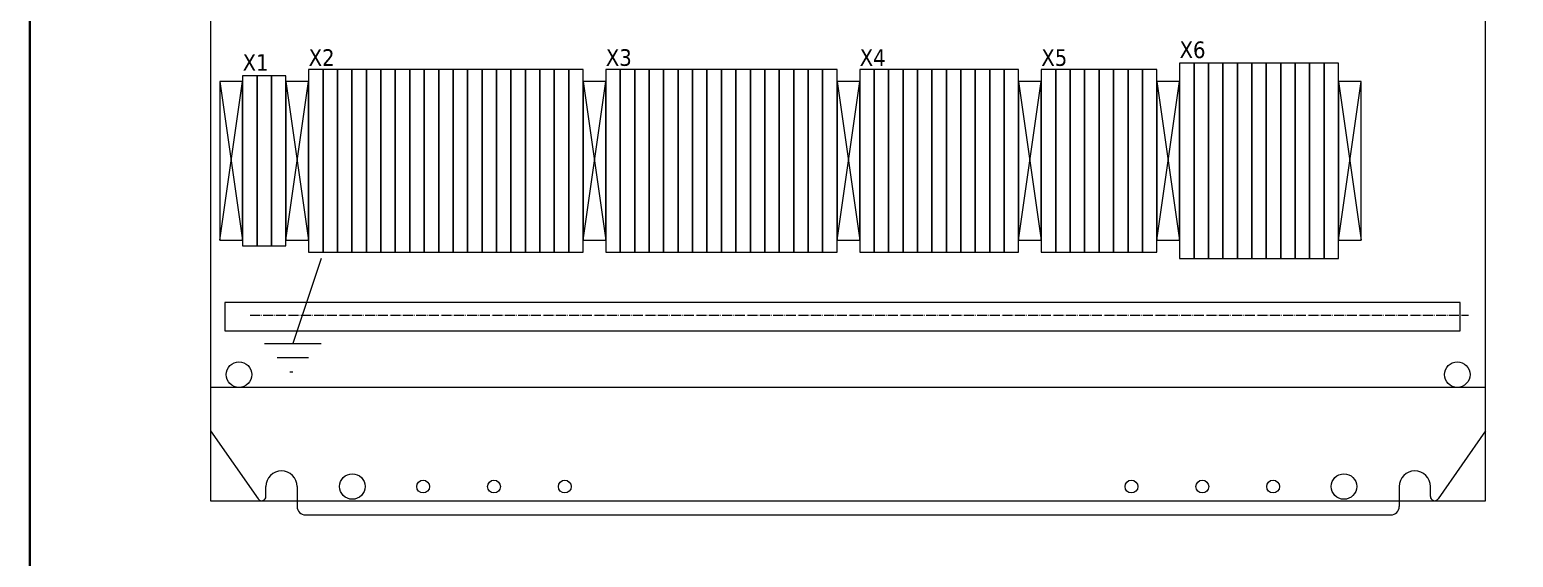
# Model space of a CAD drawing. Header units: millimetres. Extents: x 0 to 1975, y 0 to 1358.
# Drawn here: x 0 to 524, y 522 to 709 of the extents above; entities that cross this region are included whole.
import ezdxf
from ezdxf.enums import TextEntityAlignment as Align

# ---------------------------------------------------------------- set-up
doc = ezdxf.new("R2010")
doc.units = ezdxf.units.MM
doc.linetypes.add('EPL_DASHDOT', pattern=[1, 0.8, -0.1, 0, -0.1])
for name, color, linetype, lineweight in [('ECAB_WORK', 6, 'Continuous', 5), ('EPLAN201', 73, 'Continuous', 9), ('EPLAN309', 5, 'Continuous', 5), ('EPLAN451', 73, 'Continuous', 9), ('EPLAN452', 73, 'Continuous', 9), ('EPLAN490', 5, 'Continuous', 5), ('EPLAN492', 5, 'Continuous', 5), ('KASTEN', 1, 'Continuous', 5), ('KASTMACRO-DETAIL', 1, 'Continuous', 5)]:
    doc.layers.add(name, color=color, linetype=linetype, lineweight=lineweight)
doc.styles.add('Tahoma', font='')
doc.styles.get('Tahoma').set_extended_font_data('Tahoma')

# ---------------------------------------------------------------- blocks, each defined once
blk = doc.blocks.new('EPLFRAME')
at = {"layer": 'EPLAN201', "linetype": 'Continuous', "lineweight": 35, "ltscale": 4}
blk.add_lwpolyline([(0, 0), (1975, 0), (1975, 1357.5), (0, 1357.5)], close=True, dxfattribs=at)
blk.add_lwpolyline([(0, 0), (1975, 0), (1975, 1357.5), (0, 1357.5)], close=True, dxfattribs=at)
at = {"layer": 'EPLAN451', "color": 73, "style": 'Tahoma'}
for tag, p, height in [('14_10000', (1765, 76.5), 11.29), ('14_10011', (590, 57.5), 15.8), ('14_10021', (1850, 54), 8.13), ('14_3010', (1750, 34), 8.13)]:
    blk.add_attdef(tag, p, '', height=height, dxfattribs=at)
for tag, height, p in [('14_10015', 15.8, (281.25, 60)), ('14_10016', 11.29, (281.25, 35)), ('14_10017', 11.29, (281.25, 10))]:
    blk.add_attdef(tag, text='', height=height, dxfattribs=at).set_placement(p, align=Align.CENTER)
at = {"layer": 'EPLAN452', "color": 73, "style": 'Tahoma'}
for tag, p, height in [('4_11011', (1160, 57.5), 15.8), ('4_11020', (1750, 54), 8.13), ('4_11024', (1850, 35), 8.13), ('4_11042', (1750, 7.5), 11.29), ('4_11043', (1874.83, 8), 11.29)]:
    blk.add_attdef(tag, p, '', height=height, dxfattribs=at)
blk = doc.blocks.new('EPLSYM_LibrarySPECIAL_Symbol12_Variant0_Placement8_59')
at = {"layer": 'EPLAN309', "lineweight": 13, "ltscale": 20}
blk.add_lwpolyline([(0, -60), (5.1, -60), (5.1, 0), (0, 0)], close=True, dxfattribs=at)
blk = doc.blocks.new('EPLSYM_LibrarySPECIAL_Symbol12_Variant0_Placement8_60')
at = {"layer": 'EPLAN309', "lineweight": 13, "ltscale": 20}
blk.add_lwpolyline([(0, -60), (5.1, -60), (5.1, 0), (0, 0)], close=True, dxfattribs=at)
blk = doc.blocks.new('EPLSYM_LibrarySPECIAL_Symbol12_Variant0_Placement8_61')
at = {"layer": 'EPLAN309', "lineweight": 13, "ltscale": 20}
blk.add_lwpolyline([(0, -60), (5.1, -60), (5.1, 0), (0, 0)], close=True, dxfattribs=at)
blk = doc.blocks.new('EPLSYM_LibrarySPECIAL_Symbol12_Variant0_Placement8_62')
at = {"layer": 'EPLAN309', "lineweight": 13, "ltscale": 20}
blk.add_lwpolyline([(0, -64), (5.1, -64), (5.1, 0.5), (0, 0.5)], close=True, dxfattribs=at)
blk = doc.blocks.new('EPLSYM_LibrarySPECIAL_Symbol12_Variant0_Placement8_63')
at = {"layer": 'EPLAN309', "lineweight": 13, "ltscale": 20}
blk.add_lwpolyline([(0, -64), (5.1, -64), (5.1, 0.5), (0, 0.5)], close=True, dxfattribs=at)
blk = doc.blocks.new('EPLSYM_LibrarySPECIAL_Symbol12_Variant0_Placement8_64')
at = {"layer": 'EPLAN309', "lineweight": 13, "ltscale": 20}
blk.add_lwpolyline([(0, -64), (5.1, -64), (5.1, 0.5), (0, 0.5)], close=True, dxfattribs=at)
blk = doc.blocks.new('EPLSYM_LibrarySPECIAL_Symbol12_Variant0_Placement8_65')
at = {"layer": 'EPLAN309', "lineweight": 13, "ltscale": 20}
blk.add_lwpolyline([(0, -64), (5.1, -64), (5.1, 0.5), (0, 0.5)], close=True, dxfattribs=at)
blk = doc.blocks.new('EPLSYM_LibrarySPECIAL_Symbol12_Variant0_Placement8_66')
at = {"layer": 'EPLAN309', "lineweight": 13, "ltscale": 20}
blk.add_lwpolyline([(0, -64), (5.1, -64), (5.1, 0.5), (0, 0.5)], close=True, dxfattribs=at)
blk = doc.blocks.new('EPLSYM_LibrarySPECIAL_Symbol12_Variant0_Placement8_67')
at = {"layer": 'EPLAN309', "lineweight": 13, "ltscale": 20}
blk.add_lwpolyline([(0, -64), (5.1, -64), (5.1, 0.5), (0, 0.5)], close=True, dxfattribs=at)
blk = doc.blocks.new('EPLSYM_LibrarySPECIAL_Symbol12_Variant0_Placement8_68')
at = {"layer": 'EPLAN309', "lineweight": 13, "ltscale": 20}
blk.add_lwpolyline([(0, -64), (5.1, -64), (5.1, 0.5), (0, 0.5)], close=True, dxfattribs=at)
blk = doc.blocks.new('EPLSYM_LibrarySPECIAL_Symbol12_Variant0_Placement8_69')
at = {"layer": 'EPLAN309', "lineweight": 13, "ltscale": 20}
blk.add_lwpolyline([(0, -64), (5.1, -64), (5.1, 0.5), (0, 0.5)], close=True, dxfattribs=at)
blk = doc.blocks.new('EPLSYM_LibrarySPECIAL_Symbol12_Variant0_Placement8_70')
at = {"layer": 'EPLAN309', "lineweight": 13, "ltscale": 20}
blk.add_lwpolyline([(0, -64), (5.1, -64), (5.1, 0.5), (0, 0.5)], close=True, dxfattribs=at)
blk = doc.blocks.new('EPLSYM_LibrarySPECIAL_Symbol12_Variant0_Placement8_71')
at = {"layer": 'EPLAN309', "lineweight": 13, "ltscale": 20}
blk.add_lwpolyline([(0, -64), (5.1, -64), (5.1, 0.5), (0, 0.5)], close=True, dxfattribs=at)
blk = doc.blocks.new('EPLSYM_LibrarySPECIAL_Symbol12_Variant0_Placement8_72')
at = {"layer": 'EPLAN309', "lineweight": 13, "ltscale": 20}
blk.add_lwpolyline([(0, -64), (5.1, -64), (5.1, 0.5), (0, 0.5)], close=True, dxfattribs=at)
blk = doc.blocks.new('EPLSYM_LibrarySPECIAL_Symbol12_Variant0_Placement8_73')
at = {"layer": 'EPLAN309', "lineweight": 13, "ltscale": 20}
blk.add_lwpolyline([(0, -64), (5.1, -64), (5.1, 0.5), (0, 0.5)], close=True, dxfattribs=at)
blk = doc.blocks.new('EPLSYM_LibrarySPECIAL_Symbol12_Variant0_Placement8_74')
at = {"layer": 'EPLAN309', "lineweight": 13, "ltscale": 20}
blk.add_lwpolyline([(0, -64), (5.1, -64), (5.1, 0.5), (0, 0.5)], close=True, dxfattribs=at)
blk = doc.blocks.new('EPLSYM_LibrarySPECIAL_Symbol12_Variant0_Placement8_75')
at = {"layer": 'EPLAN309', "lineweight": 13, "ltscale": 20}
blk.add_lwpolyline([(0, -64), (5.1, -64), (5.1, 0.5), (0, 0.5)], close=True, dxfattribs=at)
blk = doc.blocks.new('EPLSYM_LibrarySPECIAL_Symbol12_Variant0_Placement8_76')
at = {"layer": 'EPLAN309', "lineweight": 13, "ltscale": 20}
blk.add_lwpolyline([(0, -64), (5.1, -64), (5.1, 0.5), (0, 0.5)], close=True, dxfattribs=at)
blk = doc.blocks.new('EPLSYM_LibrarySPECIAL_Symbol12_Variant0_Placement8_77')
at = {"layer": 'EPLAN309', "lineweight": 13, "ltscale": 20}
blk.add_lwpolyline([(0, -64), (5.1, -64), (5.1, 0.5), (0, 0.5)], close=True, dxfattribs=at)
blk = doc.blocks.new('EPLSYM_LibrarySPECIAL_Symbol12_Variant0_Placement8_78')
at = {"layer": 'EPLAN309', "lineweight": 13, "ltscale": 20}
blk.add_lwpolyline([(0, -64), (5.1, -64), (5.1, 0.5), (0, 0.5)], close=True, dxfattribs=at)
blk = doc.blocks.new('EPLSYM_LibrarySPECIAL_Symbol12_Variant0_Placement8_79')
at = {"layer": 'EPLAN309', "lineweight": 13, "ltscale": 20}
blk.add_lwpolyline([(0, -64), (5.1, -64), (5.1, 0.5), (0, 0.5)], close=True, dxfattribs=at)
blk = doc.blocks.new('EPLSYM_LibrarySPECIAL_Symbol12_Variant0_Placement8_80')
at = {"layer": 'EPLAN309', "lineweight": 13, "ltscale": 20}
blk.add_lwpolyline([(0, -64), (5.1, -64), (5.1, 0.5), (0, 0.5)], close=True, dxfattribs=at)
blk = doc.blocks.new('EPLSYM_LibrarySPECIAL_Symbol12_Variant0_Placement8_81')
at = {"layer": 'EPLAN309', "lineweight": 13, "ltscale": 20}
blk.add_lwpolyline([(0, -64), (5.1, -64), (5.1, 0.5), (0, 0.5)], close=True, dxfattribs=at)
blk = doc.blocks.new('EPLSYM_LibrarySPECIAL_Symbol12_Variant0_Placement8_82')
at = {"layer": 'EPLAN309', "lineweight": 13, "ltscale": 20}
blk.add_lwpolyline([(0, -64), (5.1, -64), (5.1, 0.5), (0, 0.5)], close=True, dxfattribs=at)
blk = doc.blocks.new('EPLSYM_LibrarySPECIAL_Symbol12_Variant0_Placement8_83')
at = {"layer": 'EPLAN309', "lineweight": 13, "ltscale": 20}
blk.add_lwpolyline([(0, -64), (5.1, -64), (5.1, 0.5), (0, 0.5)], close=True, dxfattribs=at)
blk = doc.blocks.new('EPLSYM_LibrarySPECIAL_Symbol12_Variant0_Placement8_84')
at = {"layer": 'EPLAN309', "lineweight": 13, "ltscale": 20}
blk.add_lwpolyline([(0, -64), (5.1, -64), (5.1, 0.5), (0, 0.5)], close=True, dxfattribs=at)
blk = doc.blocks.new('EPLSYM_LibrarySPECIAL_Symbol12_Variant0_Placement8_85')
at = {"layer": 'EPLAN309', "lineweight": 13, "ltscale": 20}
blk.add_lwpolyline([(0, -64), (5.1, -64), (5.1, 0.5), (0, 0.5)], close=True, dxfattribs=at)
blk = doc.blocks.new('EPLSYM_LibrarySPECIAL_Symbol12_Variant0_Placement8_86')
at = {"layer": 'EPLAN309', "lineweight": 13, "ltscale": 20}
blk.add_lwpolyline([(0, -64), (5.1, -64), (5.1, 0.5), (0, 0.5)], close=True, dxfattribs=at)
blk = doc.blocks.new('EPLSYM_LibrarySPECIAL_Symbol12_Variant0_Placement8_87')
at = {"layer": 'EPLAN309', "lineweight": 13, "ltscale": 20}
blk.add_lwpolyline([(0, -64), (5.1, -64), (5.1, 0.5), (0, 0.5)], close=True, dxfattribs=at)
blk = doc.blocks.new('EPLSYM_LibrarySPECIAL_Symbol12_Variant0_Placement8_88')
at = {"layer": 'EPLAN309', "lineweight": 13, "ltscale": 20}
blk.add_lwpolyline([(0, -64), (5.1, -64), (5.1, 0.5), (0, 0.5)], close=True, dxfattribs=at)
blk = doc.blocks.new('EPLSYM_LibrarySPECIAL_Symbol12_Variant0_Placement8_89')
at = {"layer": 'EPLAN309', "lineweight": 13, "ltscale": 20}
blk.add_lwpolyline([(0, -64), (5.1, -64), (5.1, 0.5), (0, 0.5)], close=True, dxfattribs=at)
blk = doc.blocks.new('EPLSYM_LibrarySPECIAL_Symbol12_Variant0_Placement8_90')
at = {"layer": 'EPLAN309', "lineweight": 13, "ltscale": 20}
blk.add_lwpolyline([(0, -64), (5.1, -64), (5.1, 0.5), (0, 0.5)], close=True, dxfattribs=at)
blk = doc.blocks.new('EPLSYM_LibrarySPECIAL_Symbol12_Variant0_Placement8_91')
at = {"layer": 'EPLAN309', "lineweight": 13, "ltscale": 20}
blk.add_lwpolyline([(0, -64), (5.1, -64), (5.1, 0.5), (0, 0.5)], close=True, dxfattribs=at)
blk = doc.blocks.new('EPLSYM_LibrarySPECIAL_Symbol12_Variant0_Placement8_92')
at = {"layer": 'EPLAN309', "lineweight": 13, "ltscale": 20}
blk.add_lwpolyline([(0, -64), (5.1, -64), (5.1, 0.5), (0, 0.5)], close=True, dxfattribs=at)
blk = doc.blocks.new('EPLSYM_LibrarySPECIAL_Symbol12_Variant0_Placement8_93')
at = {"layer": 'EPLAN309', "lineweight": 13, "ltscale": 20}
blk.add_lwpolyline([(0, -64), (5.1, -64), (5.1, 0.5), (0, 0.5)], close=True, dxfattribs=at)
blk = doc.blocks.new('EPLSYM_LibrarySPECIAL_Symbol12_Variant0_Placement8_94')
at = {"layer": 'EPLAN309', "lineweight": 13, "ltscale": 20}
blk.add_lwpolyline([(0, -64), (5.1, -64), (5.1, 0.5), (0, 0.5)], close=True, dxfattribs=at)
blk = doc.blocks.new('EPLSYM_LibrarySPECIAL_Symbol12_Variant0_Placement8_95')
at = {"layer": 'EPLAN309', "lineweight": 13, "ltscale": 20}
blk.add_lwpolyline([(0, -64), (5.1, -64), (5.1, 0.5), (0, 0.5)], close=True, dxfattribs=at)
blk = doc.blocks.new('EPLSYM_LibrarySPECIAL_Symbol12_Variant0_Placement8_96')
at = {"layer": 'EPLAN309', "lineweight": 13, "ltscale": 20}
blk.add_lwpolyline([(0, -64), (5.1, -64), (5.1, 0.5), (0, 0.5)], close=True, dxfattribs=at)
blk = doc.blocks.new('EPLSYM_LibrarySPECIAL_Symbol12_Variant0_Placement8_97')
at = {"layer": 'EPLAN309', "lineweight": 13, "ltscale": 20}
blk.add_lwpolyline([(0, -64), (5.1, -64), (5.1, 0.5), (0, 0.5)], close=True, dxfattribs=at)
blk = doc.blocks.new('EPLSYM_LibrarySPECIAL_Symbol12_Variant0_Placement8_98')
at = {"layer": 'EPLAN309', "lineweight": 13, "ltscale": 20}
blk.add_lwpolyline([(0, -64), (5.1, -64), (5.1, 0.5), (0, 0.5)], close=True, dxfattribs=at)
blk = doc.blocks.new('EPLSYM_LibrarySPECIAL_Symbol12_Variant0_Placement8_99')
at = {"layer": 'EPLAN309', "lineweight": 13, "ltscale": 20}
blk.add_lwpolyline([(0, -64), (5.1, -64), (5.1, 0.5), (0, 0.5)], close=True, dxfattribs=at)
blk = doc.blocks.new('EPLSYM_LibrarySPECIAL_Symbol12_Variant0_Placement8_100')
at = {"layer": 'EPLAN309', "lineweight": 13, "ltscale": 20}
blk.add_lwpolyline([(0, -64), (5.1, -64), (5.1, 0.5), (0, 0.5)], close=True, dxfattribs=at)
blk = doc.blocks.new('EPLSYM_LibrarySPECIAL_Symbol12_Variant0_Placement8_101')
at = {"layer": 'EPLAN309', "lineweight": 13, "ltscale": 20}
blk.add_lwpolyline([(0, -64), (5.1, -64), (5.1, 0.5), (0, 0.5)], close=True, dxfattribs=at)
blk = doc.blocks.new('EPLSYM_LibrarySPECIAL_Symbol12_Variant0_Placement8_102')
at = {"layer": 'EPLAN309', "lineweight": 13, "ltscale": 20}
blk.add_lwpolyline([(0, -64), (5.1, -64), (5.1, 0.5), (0, 0.5)], close=True, dxfattribs=at)
blk = doc.blocks.new('EPLSYM_LibrarySPECIAL_Symbol12_Variant0_Placement8_103')
at = {"layer": 'EPLAN309', "lineweight": 13, "ltscale": 20}
blk.add_lwpolyline([(0, -64), (5.1, -64), (5.1, 0.5), (0, 0.5)], close=True, dxfattribs=at)
blk = doc.blocks.new('EPLSYM_LibrarySPECIAL_Symbol12_Variant0_Placement8_104')
at = {"layer": 'EPLAN309', "lineweight": 13, "ltscale": 20}
blk.add_lwpolyline([(0, -64), (5.1, -64), (5.1, 0.5), (0, 0.5)], close=True, dxfattribs=at)
blk = doc.blocks.new('EPLSYM_LibrarySPECIAL_Symbol12_Variant0_Placement8_105')
at = {"layer": 'EPLAN309', "lineweight": 13, "ltscale": 20}
blk.add_lwpolyline([(0, -64), (5.1, -64), (5.1, 0.5), (0, 0.5)], close=True, dxfattribs=at)
blk = doc.blocks.new('EPLSYM_LibrarySPECIAL_Symbol12_Variant0_Placement8_106')
at = {"layer": 'EPLAN309', "lineweight": 13, "ltscale": 20}
blk.add_lwpolyline([(0, -64), (5.1, -64), (5.1, 0.5), (0, 0.5)], close=True, dxfattribs=at)
blk = doc.blocks.new('EPLSYM_LibrarySPECIAL_Symbol12_Variant0_Placement8_107')
at = {"layer": 'EPLAN309', "lineweight": 13, "ltscale": 20}
blk.add_lwpolyline([(0, -64), (5.1, -64), (5.1, 0.5), (0, 0.5)], close=True, dxfattribs=at)
blk = doc.blocks.new('EPLSYM_LibrarySPECIAL_Symbol12_Variant0_Placement8_108')
at = {"layer": 'EPLAN309', "lineweight": 13, "ltscale": 20}
blk.add_lwpolyline([(0, -64), (5.1, -64), (5.1, 0.5), (0, 0.5)], close=True, dxfattribs=at)
blk = doc.blocks.new('EPLSYM_LibrarySPECIAL_Symbol12_Variant0_Placement8_109')
at = {"layer": 'EPLAN309', "lineweight": 13, "ltscale": 20}
blk.add_lwpolyline([(0, -64), (5.1, -64), (5.1, 0.5), (0, 0.5)], close=True, dxfattribs=at)
blk = doc.blocks.new('EPLSYM_LibrarySPECIAL_Symbol12_Variant0_Placement8_110')
at = {"layer": 'EPLAN309', "lineweight": 13, "ltscale": 20}
blk.add_lwpolyline([(0, -64), (5.1, -64), (5.1, 0.5), (0, 0.5)], close=True, dxfattribs=at)
blk = doc.blocks.new('EPLSYM_LibrarySPECIAL_Symbol12_Variant0_Placement8_111')
at = {"layer": 'EPLAN309', "lineweight": 13, "ltscale": 20}
blk.add_lwpolyline([(0, -64), (5.1, -64), (5.1, 0.5), (0, 0.5)], close=True, dxfattribs=at)
blk = doc.blocks.new('EPLSYM_LibrarySPECIAL_Symbol12_Variant0_Placement8_112')
at = {"layer": 'EPLAN309', "lineweight": 13, "ltscale": 20}
blk.add_lwpolyline([(0, -64), (5.1, -64), (5.1, 0.5), (0, 0.5)], close=True, dxfattribs=at)
blk = doc.blocks.new('EPLSYM_LibrarySPECIAL_Symbol12_Variant0_Placement8_113')
at = {"layer": 'EPLAN309', "lineweight": 13, "ltscale": 20}
blk.add_lwpolyline([(0, -64), (5.1, -64), (5.1, 0.5), (0, 0.5)], close=True, dxfattribs=at)
blk = doc.blocks.new('EPLSYM_LibrarySPECIAL_Symbol12_Variant0_Placement8_114')
at = {"layer": 'EPLAN309', "lineweight": 13, "ltscale": 20}
blk.add_lwpolyline([(0, -64), (5.1, -64), (5.1, 0.5), (0, 0.5)], close=True, dxfattribs=at)
blk = doc.blocks.new('EPLSYM_LibrarySPECIAL_Symbol12_Variant0_Placement8_115')
at = {"layer": 'EPLAN309', "lineweight": 13, "ltscale": 20}
blk.add_lwpolyline([(0, -64), (5.1, -64), (5.1, 0.5), (0, 0.5)], close=True, dxfattribs=at)
blk = doc.blocks.new('EPLSYM_LibrarySPECIAL_Symbol12_Variant0_Placement8_116')
at = {"layer": 'EPLAN309', "lineweight": 13, "ltscale": 20}
blk.add_lwpolyline([(0, -69), (5.1, -69), (5.1, 0), (0, 0)], close=True, dxfattribs=at)
blk = doc.blocks.new('EPLSYM_LibrarySPECIAL_Symbol12_Variant0_Placement8_117')
at = {"layer": 'EPLAN309', "lineweight": 13, "ltscale": 20}
blk.add_lwpolyline([(0, -69), (5.1, -69), (5.1, 0), (0, 0)], close=True, dxfattribs=at)
blk = doc.blocks.new('EPLSYM_LibrarySPECIAL_Symbol12_Variant0_Placement8_118')
at = {"layer": 'EPLAN309', "lineweight": 13, "ltscale": 20}
blk.add_lwpolyline([(0, -69), (5.1, -69), (5.1, 0), (0, 0)], close=True, dxfattribs=at)
blk = doc.blocks.new('EPLSYM_LibrarySPECIAL_Symbol12_Variant0_Placement8_119')
at = {"layer": 'EPLAN309', "lineweight": 13, "ltscale": 20}
blk.add_lwpolyline([(0, -69), (5.1, -69), (5.1, 0), (0, 0)], close=True, dxfattribs=at)
blk = doc.blocks.new('EPLSYM_LibrarySPECIAL_Symbol12_Variant0_Placement8_120')
at = {"layer": 'EPLAN309', "lineweight": 13, "ltscale": 20}
blk.add_lwpolyline([(0, -69), (5.1, -69), (5.1, 0), (0, 0)], close=True, dxfattribs=at)
blk = doc.blocks.new('EPLSYM_LibrarySPECIAL_Symbol12_Variant0_Placement8_121')
at = {"layer": 'EPLAN309', "lineweight": 13, "ltscale": 20}
blk.add_lwpolyline([(0, -69), (5.1, -69), (5.1, 0), (0, 0)], close=True, dxfattribs=at)
blk = doc.blocks.new('EPLSYM_LibrarySPECIAL_Symbol12_Variant0_Placement8_122')
at = {"layer": 'EPLAN309', "lineweight": 13, "ltscale": 20}
blk.add_lwpolyline([(0, -69), (5.1, -69), (5.1, 0), (0, 0)], close=True, dxfattribs=at)
blk = doc.blocks.new('EPLSYM_LibrarySPECIAL_Symbol12_Variant0_Placement8_123')
at = {"layer": 'EPLAN309', "lineweight": 13, "ltscale": 20}
blk.add_lwpolyline([(0, -69), (5.1, -69), (5.1, 0), (0, 0)], close=True, dxfattribs=at)
blk = doc.blocks.new('EPLSYM_LibrarySPECIAL_Symbol12_Variant0_Placement8_124')
at = {"layer": 'EPLAN309', "lineweight": 13, "ltscale": 20}
blk.add_lwpolyline([(0, -69), (5.1, -69), (5.1, 0), (0, 0)], close=True, dxfattribs=at)
blk = doc.blocks.new('EPLSYM_LibrarySPECIAL_Symbol12_Variant0_Placement8_125')
at = {"layer": 'EPLAN309', "lineweight": 13, "ltscale": 20}
blk.add_lwpolyline([(0, -69), (5.1, -69), (5.1, 0), (0, 0)], close=True, dxfattribs=at)
blk = doc.blocks.new('EPLSYM_LibrarySPECIAL_Symbol12_Variant0_Placement8_126')
at = {"layer": 'EPLAN309', "lineweight": 13, "ltscale": 20}
blk.add_lwpolyline([(0, -69), (5.1, -69), (5.1, 0), (0, 0)], close=True, dxfattribs=at)
blk = doc.blocks.new('EPLSYM_LibrarySPECIAL_Symbol12_Variant0_Placement8_136')
at = {"layer": 'ECAB_WORK'}
blk.add_lwpolyline([(0, -10), (436, -10), (436, 0), (0, 0)], close=True, dxfattribs=at)
at = {"layer": 'EPLAN490', "color": 5, "style": 'Tahoma'}
blk.add_attdef('17_20010', text='', height=5.8695, dxfattribs=at).set_placement((0, 1.28805), align=Align.MIDDLE_CENTER)
at = {"layer": 'EPLAN492', "color": 5, "style": 'Tahoma'}
blk.add_attdef('17_20200[1]', text='', height=8.127, dxfattribs=at).set_placement((0, -11.625), align=Align.BOTTOM_CENTER)
blk = doc.blocks.new('EPLSYM_LibrarySPECIAL_Symbol12_Variant0_Placement8_137')
at = {"layer": 'ECAB_WORK'}
blk.add_lwpolyline([(0, -40), (450, -40), (450, 0), (0, 0)], close=True, dxfattribs=at)
at = {"layer": 'EPLAN490', "color": 5, "style": 'Tahoma'}
blk.add_attdef('17_20010', text='', height=5.87, dxfattribs=at).set_placement((0, 1.88), align=Align.BOTTOM_CENTER)
at = {"layer": 'EPLAN492', "color": 5, "style": 'Tahoma'}
blk.add_attdef('17_20200[1]', text='', height=8.13, dxfattribs=at).set_placement((0, -11.62), align=Align.BOTTOM_CENTER)

msp = doc.modelspace()

# ---------------------------------------------------------------- linework, layer by layer
at = {"layer": 'KASTEN', "linetype": 'Continuous', "ltscale": 4}
for p, q in [((63.88, 1077.87), (63.88, 567.08)), ((513.88, 567.08), (513.88, 1077.87)), ((63.88, 567.08), (80.64, 543.11)), ((513.88, 567.08), (497.11, 543.11)), ((83.38, 543.97), (83.38, 547.47)), ((94.37, 547.47), (94.37, 540.47)), ((483.38, 547.47), (483.38, 540.47)), ((494.37, 543.97), (494.37, 547.47)), ((97.37, 537.47), (480.38, 537.47))]:
    msp.add_line(p, q, dxfattribs=at)
for centre, radius in [((73.88, 586.97), 4.5), ((503.88, 586.97), 4.5), ((113.88, 547.47), 4.5), ((463.88, 547.47), 4.5), ((138.88, 547.47), 2.25), ((163.88, 547.47), 2.25), ((188.88, 547.47), 2.25), ((388.88, 547.47), 2.25), ((413.88, 547.47), 2.25), ((438.88, 547.47), 2.25)]:
    msp.add_circle(centre, radius, dxfattribs=at)
for centre, radius, start, end in [((88.88, 547.47), 5.5, 0, 180), ((488.88, 547.47), 5.5, 0, 180), ((81.88, 543.97), 1.5, 214.9832, 0), ((97.37, 540.47), 3, 180, 270), ((480.38, 540.47), 3, 270, 0), ((495.88, 543.97), 1.5, 180, 325.0168)]:
    msp.add_arc(centre, radius, start, end, dxfattribs=at)
at = {"layer": 'KASTMACRO-DETAIL', "ltscale": 4}
for p, q in [((67.16, 634.47), (75.16, 690.47)), ((67.16, 690.47), (75.16, 634.47)), ((90.46, 634.47), (98.46, 690.47)), ((90.46, 690.47), (98.46, 634.47)), ((195.36, 634.47), (203.36, 690.47)), ((195.36, 690.47), (203.36, 634.47)), ((284.96, 634.47), (292.96, 690.47)), ((284.96, 690.47), (292.96, 634.47)), ((349.06, 634.47), (357.06, 690.47)), ((349.06, 690.47), (357.06, 634.47)), ((397.86, 634.47), (405.86, 690.47)), ((397.86, 690.47), (405.86, 634.47)), ((461.96, 634.47), (469.96, 690.47)), ((461.96, 690.47), (469.96, 634.47))]:
    msp.add_line(p, q, dxfattribs=at)
at = {"layer": 'KASTMACRO-DETAIL', "linetype": 'Continuous', "lineweight": 5, "ltscale": 4}
for p, q in [((102.88, 627.97), (92.88, 597.97)), ((82.88, 597.97), (102.88, 597.97)), ((87.38, 592.97), (98.38, 592.97)), ((91.88, 587.97), (92.88, 587.97))]:
    msp.add_line(p, q, dxfattribs=at)
at = {"layer": 'KASTMACRO-DETAIL', "linetype": 'EPL_DASHDOT', "lineweight": 5, "ltscale": 4.4}
msp.add_line((77.88, 607.97), (507.88, 607.97), dxfattribs=at)
at = {"layer": 'KASTMACRO-DETAIL', "ltscale": 4}
for points in [[(67.16, 634.47), (75.16, 634.47), (75.16, 690.47), (67.16, 690.47)], [(90.46, 634.47), (98.46, 634.47), (98.46, 690.47), (90.46, 690.47)], [(195.36, 634.47), (203.36, 634.47), (203.36, 690.47), (195.36, 690.47)], [(284.96, 634.47), (292.96, 634.47), (292.96, 690.47), (284.96, 690.47)], [(349.06, 634.47), (357.06, 634.47), (357.06, 690.47), (349.06, 690.47)], [(397.86, 634.47), (405.86, 634.47), (405.86, 690.47), (397.86, 690.47)], [(461.96, 634.47), (469.96, 634.47), (469.96, 690.47), (461.96, 690.47)]]:
    msp.add_lwpolyline(points, close=True, dxfattribs=at)

# ---------------------------------------------------------------- block references
for name, p in [('EPLFRAME', (0, 0)), ('EPLSYM_LibrarySPECIAL_Symbol12_Variant0_Placement8_117', (410.96, 696.97)), ('EPLSYM_LibrarySPECIAL_Symbol12_Variant0_Placement8_118', (416.06, 696.97)), ('EPLSYM_LibrarySPECIAL_Symbol12_Variant0_Placement8_119', (421.16, 696.97)), ('EPLSYM_LibrarySPECIAL_Symbol12_Variant0_Placement8_120', (426.26, 696.97)), ('EPLSYM_LibrarySPECIAL_Symbol12_Variant0_Placement8_121', (431.36, 696.97)), ('EPLSYM_LibrarySPECIAL_Symbol12_Variant0_Placement8_122', (436.46, 696.97)), ('EPLSYM_LibrarySPECIAL_Symbol12_Variant0_Placement8_123', (441.56, 696.97)), ('EPLSYM_LibrarySPECIAL_Symbol12_Variant0_Placement8_124', (446.66, 696.97)), ('EPLSYM_LibrarySPECIAL_Symbol12_Variant0_Placement8_125', (451.76, 696.97)), ('EPLSYM_LibrarySPECIAL_Symbol12_Variant0_Placement8_126', (456.86, 696.97)), ('EPLSYM_LibrarySPECIAL_Symbol12_Variant0_Placement8_60', (80.26, 692.47)), ('EPLSYM_LibrarySPECIAL_Symbol12_Variant0_Placement8_61', (85.36, 692.47)), ('EPLSYM_LibrarySPECIAL_Symbol12_Variant0_Placement8_63', (103.56, 694.22)), ('EPLSYM_LibrarySPECIAL_Symbol12_Variant0_Placement8_64', (108.66, 694.22)), ('EPLSYM_LibrarySPECIAL_Symbol12_Variant0_Placement8_65', (113.76, 694.22)), ('EPLSYM_LibrarySPECIAL_Symbol12_Variant0_Placement8_66', (118.86, 694.22)), ('EPLSYM_LibrarySPECIAL_Symbol12_Variant0_Placement8_67', (123.96, 694.22)), ('EPLSYM_LibrarySPECIAL_Symbol12_Variant0_Placement8_68', (129.06, 694.22)), ('EPLSYM_LibrarySPECIAL_Symbol12_Variant0_Placement8_69', (134.16, 694.22)), ('EPLSYM_LibrarySPECIAL_Symbol12_Variant0_Placement8_70', (139.26, 694.22)), ('EPLSYM_LibrarySPECIAL_Symbol12_Variant0_Placement8_71', (144.36, 694.22)), ('EPLSYM_LibrarySPECIAL_Symbol12_Variant0_Placement8_72', (149.46, 694.22)), ('EPLSYM_LibrarySPECIAL_Symbol12_Variant0_Placement8_73', (154.56, 694.22)), ('EPLSYM_LibrarySPECIAL_Symbol12_Variant0_Placement8_74', (159.66, 694.22)), ('EPLSYM_LibrarySPECIAL_Symbol12_Variant0_Placement8_75', (164.76, 694.22)), ('EPLSYM_LibrarySPECIAL_Symbol12_Variant0_Placement8_76', (169.86, 694.22)), ('EPLSYM_LibrarySPECIAL_Symbol12_Variant0_Placement8_77', (174.96, 694.22)), ('EPLSYM_LibrarySPECIAL_Symbol12_Variant0_Placement8_78', (180.06, 694.22)), ('EPLSYM_LibrarySPECIAL_Symbol12_Variant0_Placement8_79', (185.16, 694.22)), ('EPLSYM_LibrarySPECIAL_Symbol12_Variant0_Placement8_80', (190.26, 694.22)), ('EPLSYM_LibrarySPECIAL_Symbol12_Variant0_Placement8_82', (208.46, 694.22)), ('EPLSYM_LibrarySPECIAL_Symbol12_Variant0_Placement8_83', (213.56, 694.22)), ('EPLSYM_LibrarySPECIAL_Symbol12_Variant0_Placement8_84', (218.66, 694.22)), ('EPLSYM_LibrarySPECIAL_Symbol12_Variant0_Placement8_85', (223.76, 694.22)), ('EPLSYM_LibrarySPECIAL_Symbol12_Variant0_Placement8_86', (228.86, 694.22)), ('EPLSYM_LibrarySPECIAL_Symbol12_Variant0_Placement8_87', (233.96, 694.22)), ('EPLSYM_LibrarySPECIAL_Symbol12_Variant0_Placement8_88', (239.06, 694.22)), ('EPLSYM_LibrarySPECIAL_Symbol12_Variant0_Placement8_89', (244.16, 694.22)), ('EPLSYM_LibrarySPECIAL_Symbol12_Variant0_Placement8_90', (249.26, 694.22)), ('EPLSYM_LibrarySPECIAL_Symbol12_Variant0_Placement8_91', (254.36, 694.22)), ('EPLSYM_LibrarySPECIAL_Symbol12_Variant0_Placement8_92', (259.46, 694.22)), ('EPLSYM_LibrarySPECIAL_Symbol12_Variant0_Placement8_93', (264.56, 694.22)), ('EPLSYM_LibrarySPECIAL_Symbol12_Variant0_Placement8_94', (269.66, 694.22)), ('EPLSYM_LibrarySPECIAL_Symbol12_Variant0_Placement8_95', (274.76, 694.22)), ('EPLSYM_LibrarySPECIAL_Symbol12_Variant0_Placement8_96', (279.86, 694.22)), ('EPLSYM_LibrarySPECIAL_Symbol12_Variant0_Placement8_98', (298.06, 694.22)), ('EPLSYM_LibrarySPECIAL_Symbol12_Variant0_Placement8_99', (303.16, 694.22)), ('EPLSYM_LibrarySPECIAL_Symbol12_Variant0_Placement8_100', (308.26, 694.22)), ('EPLSYM_LibrarySPECIAL_Symbol12_Variant0_Placement8_101', (313.36, 694.22)), ('EPLSYM_LibrarySPECIAL_Symbol12_Variant0_Placement8_102', (318.46, 694.22)), ('EPLSYM_LibrarySPECIAL_Symbol12_Variant0_Placement8_103', (323.56, 694.22)), ('EPLSYM_LibrarySPECIAL_Symbol12_Variant0_Placement8_104', (328.66, 694.22)), ('EPLSYM_LibrarySPECIAL_Symbol12_Variant0_Placement8_105', (333.76, 694.22)), ('EPLSYM_LibrarySPECIAL_Symbol12_Variant0_Placement8_106', (338.86, 694.22)), ('EPLSYM_LibrarySPECIAL_Symbol12_Variant0_Placement8_107', (343.96, 694.22)), ('EPLSYM_LibrarySPECIAL_Symbol12_Variant0_Placement8_109', (362.16, 694.22)), ('EPLSYM_LibrarySPECIAL_Symbol12_Variant0_Placement8_110', (367.26, 694.22)), ('EPLSYM_LibrarySPECIAL_Symbol12_Variant0_Placement8_111', (372.36, 694.22)), ('EPLSYM_LibrarySPECIAL_Symbol12_Variant0_Placement8_112', (377.46, 694.22)), ('EPLSYM_LibrarySPECIAL_Symbol12_Variant0_Placement8_113', (382.56, 694.22)), ('EPLSYM_LibrarySPECIAL_Symbol12_Variant0_Placement8_114', (387.66, 694.22)), ('EPLSYM_LibrarySPECIAL_Symbol12_Variant0_Placement8_115', (392.76, 694.22)), ('EPLSYM_LibrarySPECIAL_Symbol12_Variant0_Placement8_136', (68.88, 612.47)), ('EPLSYM_LibrarySPECIAL_Symbol12_Variant0_Placement8_137', (63.88, 582.47))]:
    msp.add_blockref(name, p)
ref = msp.add_blockref('EPLSYM_LibrarySPECIAL_Symbol12_Variant0_Placement8_62', (98.46, 694.22))
ref.add_attrib('17_20008', 'X2', dxfattribs={"layer": 'EPLAN490', "color": 5, "height": 5.87, "style": 'Tahoma'}).set_placement((98.46, 694.22), align=Align.BOTTOM_LEFT)
ref = msp.add_blockref('EPLSYM_LibrarySPECIAL_Symbol12_Variant0_Placement8_81', (203.36, 694.22))
ref.add_attrib('17_20008', 'X3', dxfattribs={"layer": 'EPLAN490', "color": 5, "height": 5.87, "style": 'Tahoma'}).set_placement((203.36, 694.22), align=Align.BOTTOM_LEFT)
ref = msp.add_blockref('EPLSYM_LibrarySPECIAL_Symbol12_Variant0_Placement8_97', (292.96, 694.22))
ref.add_attrib('17_20008', 'X4', dxfattribs={"layer": 'EPLAN490', "color": 5, "height": 5.87, "style": 'Tahoma'}).set_placement((292.96, 694.22), align=Align.BOTTOM_LEFT)
ref = msp.add_blockref('EPLSYM_LibrarySPECIAL_Symbol12_Variant0_Placement8_108', (357.06, 694.22))
ref.add_attrib('17_20008', 'X5', dxfattribs={"layer": 'EPLAN490', "color": 5, "height": 5.87, "style": 'Tahoma'}).set_placement((357.06, 694.22), align=Align.BOTTOM_LEFT)
ref = msp.add_blockref('EPLSYM_LibrarySPECIAL_Symbol12_Variant0_Placement8_116', (405.86, 696.97))
ref.add_attrib('17_20008', 'X6', dxfattribs={"layer": 'EPLAN490', "color": 5, "height": 5.87, "style": 'Tahoma'}).set_placement((405.86, 696.97), align=Align.BOTTOM_LEFT)
ref = msp.add_blockref('EPLSYM_LibrarySPECIAL_Symbol12_Variant0_Placement8_59', (75.16, 692.47))
ref.add_attrib('17_20008', 'X1', dxfattribs={"layer": 'EPLAN490', "color": 5, "height": 5.87, "style": 'Tahoma'}).set_placement((75.16, 692.47), align=Align.BOTTOM_LEFT)

doc.saveas('drawing.dxf')
